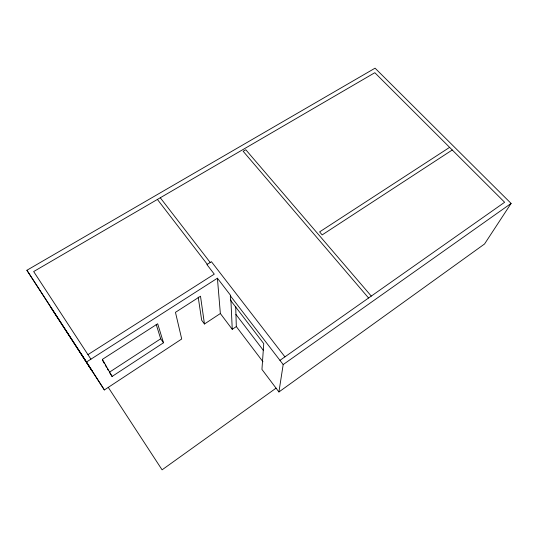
<?xml version="1.0" encoding="UTF-8"?>
<svg xmlns="http://www.w3.org/2000/svg" width="538" height="538" viewBox="0 0 538 538"><rect width="100%" height="100%" fill="white"/><g stroke="black" fill="none" stroke-linecap="round" stroke-linejoin="round"><path stroke-width="0.81" d="M26.9 270.264L86.483 362.02L217.406 278.213L230.694 295.51L230.325 295.752L230.533 300.285L263.748 343.641L261.939 369.411L278.926 391.967L283.183 364.562L511.1 203.431L375.073 68.165L26.9 270.264L92.045 370.87L81.272 354.065M511.1 203.431L484.536 243.996L278.926 391.967M276.061 388.16L162.086 469.835L108.272 387.373M279.948 360.359L504.631 202.268L374.818 72.711L33.672 271.555L90.915 359.182M217.406 278.213L220.358 313.526L232.248 329.31L236.316 326.579L235.691 306.31M50.283 306.626L104.372 389.942L181.709 338.994L175.462 312.336L200.506 296.216L204.46 323.997L220.358 313.526M112.106 376.439L163.498 342.78L157.688 323.775L102.381 359.377L112.106 376.439L109.355 372.256L160.687 338.792L156.188 324.36M230.533 300.285L230.903 300.043L232.248 329.31M452.25 149.994L322.175 234.898L319.599 231.898L449.613 147.358M87.943 354.629L214.279 274.145L206.908 264.561L211.441 261.703L284.918 356.862M371.287 296.088L245.785 149.746L243.156 151.279L368.57 297.998M160.277 197.762L210.217 262.477M157.405 199.437L207.291 264.319M230.325 295.752L283.183 364.562M235.94 314.427L263.364 350.379M236.316 326.579L262.954 361.751M204.46 323.997L201.669 320.231L198.199 297.104M160.687 338.792L163.498 342.78M86.483 362.02L104.372 389.942M102.341 359.996L104.399 363.601M105.226 365.046L106.463 367.205M107.291 368.651L108.118 370.09"/></g></svg>
